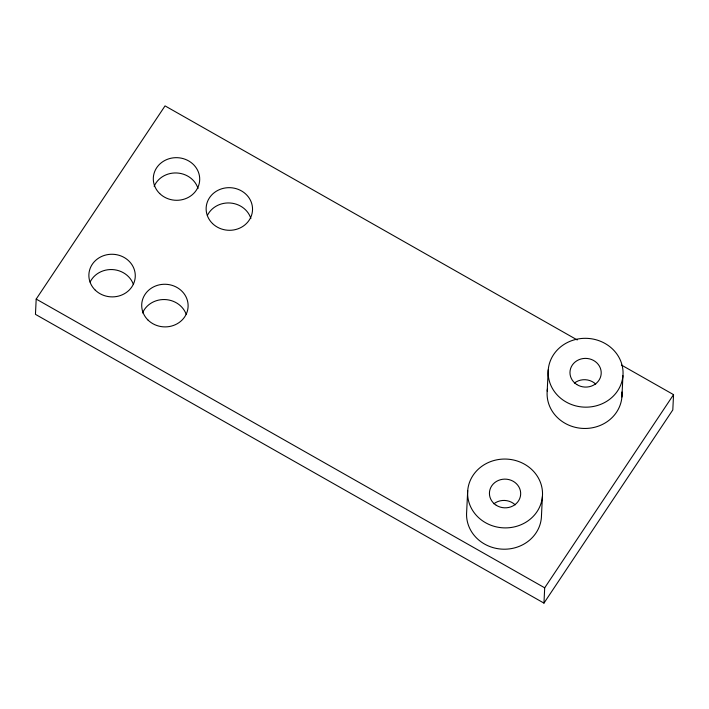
<?xml version="1.0" encoding="UTF-8"?>
<svg xmlns="http://www.w3.org/2000/svg" width="709" height="709" viewBox="0 0 709 709"><rect width="100%" height="100%" fill="white"/><g stroke="black" fill="none" stroke-linecap="round" stroke-linejoin="round"><path stroke-width="1.06" d="M577.241 339.957L165.046 105.889L36.194 299.074L35.45 314.353L543.954 603.111L672.806 409.926L673.55 394.647L621.545 365.117M467.701 490.522L466.664 511.827A37.471 34.422 2.8 0 0 501.112 549.085A37.471 34.422 2.8 0 0 541.375 517.738L542.412 496.433A37.471 34.422 2.8 0 0 488.9 462.295A37.471 34.422 2.8 0 0 483.866 521.7A37.471 34.422 2.8 0 0 542.412 496.433M547.197 391.093L548.234 369.788M543.954 603.111L544.698 587.823L673.55 394.647M621.908 397.005L622.945 375.69A37.471 34.422 2.8 0 0 569.433 341.561A37.471 34.422 2.8 0 0 564.399 400.966A37.471 34.422 2.8 0 0 622.945 375.69M36.194 299.074L544.698 587.823M493.863 503.798A15.625 14.348 2.8 0 1 515.204 504.843M574.396 383.064A15.625 14.348 2.8 0 1 595.737 384.11M621.935 391.997A37.471 34.422 2.8 0 1 583.285 428.44A37.471 34.422 2.8 0 1 547.428 389.117M90.114 282.067A23.211 21.314 2.8 0 1 112.394 269.571A23.211 21.314 2.8 0 1 133.319 284.22M154.145 186.334A23.211 21.314 2.8 0 1 176.816 172.978A23.211 21.314 2.8 0 1 198.05 188.523M142.553 312.926A23.211 21.314 2.8 0 1 164.718 299.544A23.211 21.314 2.8 0 1 186.148 314.22M207.365 215.474A23.211 21.314 2.8 0 1 230.159 203.004A23.211 21.314 2.8 0 1 250.88 218.523M496.22 505.251A15.625 14.348 2.8 0 0 520.636 494.705A15.625 14.348 2.8 0 0 498.321 480.472A15.625 14.348 2.8 0 0 496.22 505.251M576.754 384.508A15.625 14.348 2.8 0 0 601.17 373.971A15.625 14.348 2.8 0 0 578.854 359.738A15.625 14.348 2.8 0 0 576.754 384.508M95.281 290.158A23.211 21.314 2.8 0 0 134.338 281.757A23.211 21.314 2.8 0 0 106.607 254.815A23.211 21.314 2.8 0 0 95.281 290.158M159.711 193.566A23.211 21.314 2.8 0 0 198.768 185.164A23.211 21.314 2.8 0 0 171.037 158.222A23.211 21.314 2.8 0 0 159.711 193.566M212.54 223.565A23.211 21.314 2.8 0 0 251.598 215.164A23.211 21.314 2.8 0 0 223.867 188.222A23.211 21.314 2.8 0 0 212.54 223.565M148.11 320.158A23.211 21.314 2.8 0 0 187.176 311.756A23.211 21.314 2.8 0 0 159.445 284.814A23.211 21.314 2.8 0 0 148.11 320.158"/></g></svg>
